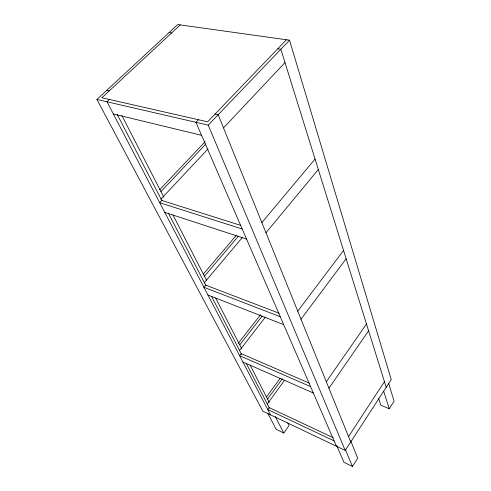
<?xml version="1.0" encoding="UTF-8"?>
<svg xmlns="http://www.w3.org/2000/svg" width="491" height="491" viewBox="0 0 491 491"><rect width="100%" height="100%" fill="white"/><g stroke="black" fill="none" stroke-linecap="round" stroke-linejoin="round"><path stroke-width="0.74" d="M336.832 445.853L343.952 462.313L352.458 466.45L357.712 458.213L350.715 440.912M378.659 398.624L380.82 405.179L389.246 408.764L394.095 401.159L388.712 383.551M345.222 450.425L391.247 379.568L289.518 40.194L177.767 24.55L96.905 99.458L262.82 411.2L345.222 450.425L208.227 125.15L96.905 99.458M348.536 436.573L384.441 381.624M328.952 388.221L368.594 330.781M326.331 381.752L366.482 323.999M267.877 413.496L276.218 429.367L283.786 433.05L289.101 425.458L287.769 422.788M267.257 404.068L284.596 380.187M267.552 399.066L282.399 378.678M266.515 396.937L280.023 378.444M300.995 319.199L346.149 258.763M297.742 311.184L343.553 250.441M239.504 350.525L265.343 317.192M239.731 344.915L262.163 316.087M238.147 343.442L260.586 314.688M265.981 232.765L318.328 169.499M261.856 222.583L315.069 159.053M204.06 282.969L242.486 237.392M204.452 276.237L238.374 236.202M203.243 274.26L236.183 235.484M160.919 199.156L208.043 148.883M160.968 191.6L205.975 143.881M223.509 127.912L285.001 62.572M159.667 189.772L205.195 141.635M208.227 125.15L289.518 40.194M286.425 39.765L207.632 121.829L101.876 97.734L180.295 24.906M198.438 119.73L195.934 122.314L336.439 446.239M109.456 99.458L106.977 101.778L270.547 414.877M169.082 32.596L171.611 32.971M277.759 48.793L280.846 49.253L386.214 387.313M106.737 90.35L109.241 90.896M215.076 114.072L218.182 114.753L350.715 441.961M113.353 113.986L201.58 135.326M240.67 225.363L161.815 200.475L159.71 202.722L242.21 229.002M164.749 212.364L246.58 239.074M279.201 313.252L205.698 285.136L203.888 287.29L280.251 316.707M207.926 295.011L283.694 324.643M309.324 383.146L241.222 353.667L239.639 355.717L310.564 386.589M242.941 362.045L313.344 393.003M333.444 437.812L269.172 407.598L267.761 409.555L334.119 440.9M117.208 114.421L161.969 200.776M168.315 213.02L206.03 285.78M211.67 296.656L241.627 354.459M246.212 363.297L269.473 408.174M275.255 416.503L283.786 433.05M121.842 115.434L163.859 197.222M172.967 214.948L206.576 280.379M215.684 298.098L241.59 348.536M249.999 364.893L269.271 402.417M345.547 449.995L352.458 466.45M383.686 391.278L389.246 408.764"/></g></svg>
